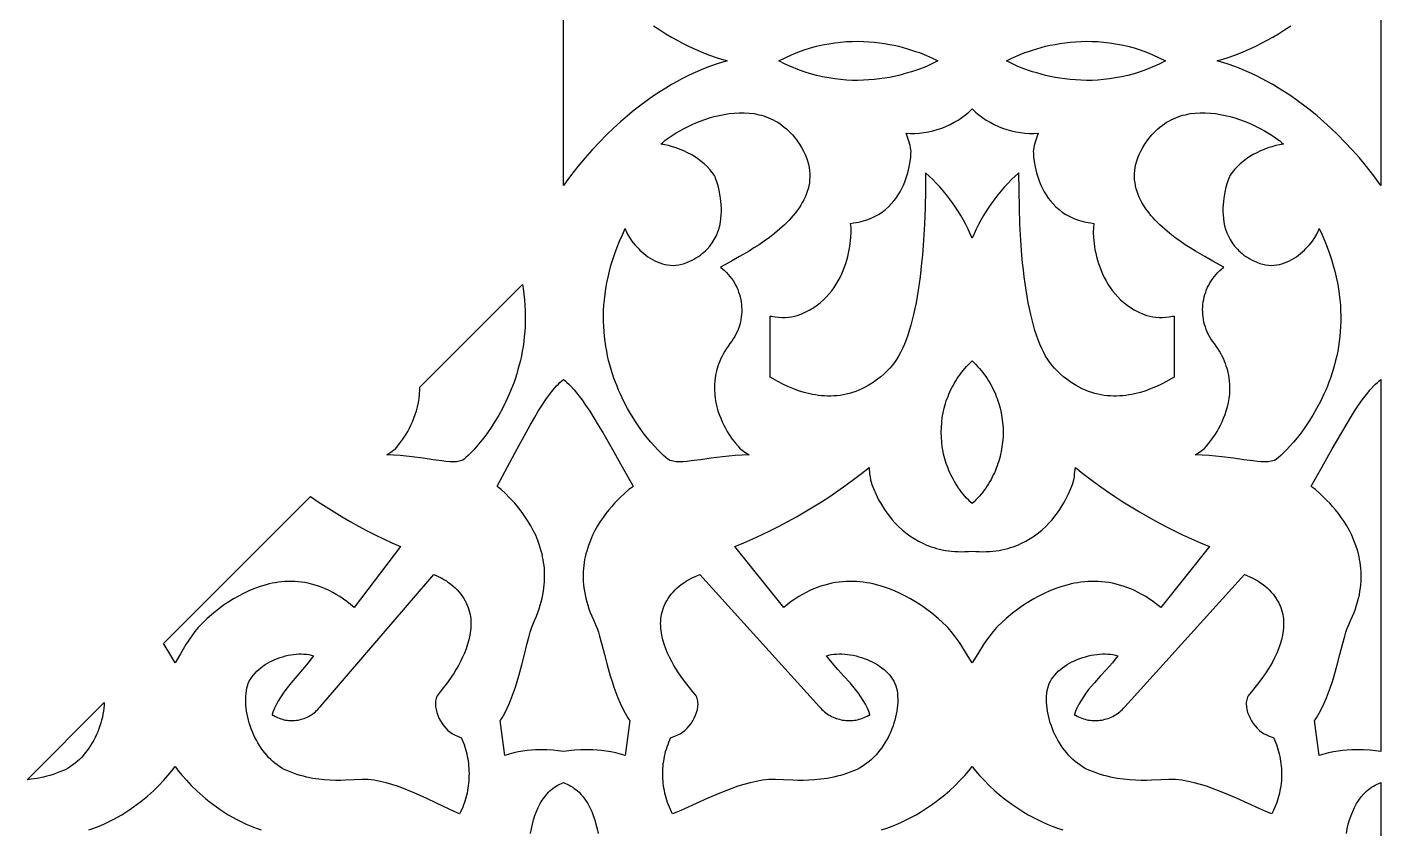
# Model space of a CAD drawing. Extents: x -350 to 350, y -780 to 780.
# Drawn here: x 137.5 to 270, y -493.1 to -414.6 of the extents above; entities that cross this region are included whole.
import ezdxf

# ---------------------------------------------------------------- set-up
doc = ezdxf.new("R2010")
doc.units = 0
doc.layers.add('LAYER_1', color=18, linetype='CONTINUOUS')

msp = doc.modelspace()

# ---------------------------------------------------------------- linework, layer by layer
at = {"layer": 'LAYER_1'}
for points in [[(198.83, -414.43), (199.44, -414.84), (200.02, -415.21), (200.59, -415.54), (201.14, -415.85), (201.67, -416.14), (202.18, -416.39), (202.66, -416.62), (203.11, -416.82), (203.54, -417.01), (204.31, -417.31), (204.96, -417.53), (205.46, -417.69), (205.82, -417.8), (206.02, -417.86), (205.82, -417.93), (205.46, -418.03), (204.96, -418.19), (204.31, -418.42), (203.54, -418.72), (203.11, -418.9), (202.66, -419.11), (202.18, -419.34), (201.67, -419.59), (201.14, -419.87), (200.59, -420.18), (200.02, -420.52), (199.44, -420.89), (198.83, -421.29), (198.21, -421.73), (197.57, -422.2), (196.92, -422.7), (196.26, -423.25), (195.59, -423.83), (194.91, -424.45), (194.22, -425.12), (193.52, -425.82), (192.82, -426.57), (192.12, -427.37), (191.41, -428.22), (190.71, -429.11), (190, -430.05), (190, -430.05), (190, -405.68)], [(270, -405.68), (270, -430.05), (269.3, -429.11), (268.59, -428.22), (267.89, -427.37), (267.18, -426.57), (266.48, -425.82), (265.79, -425.12), (265.1, -424.45), (264.42, -423.83), (263.75, -423.25), (263.08, -422.7), (262.43, -422.2), (261.8, -421.73), (261.17, -421.29), (260.57, -420.89), (259.98, -420.52), (259.41, -420.18), (258.86, -419.87), (258.33, -419.59), (257.83, -419.34), (257.35, -419.11), (256.89, -418.9), (256.46, -418.72), (255.69, -418.42), (255.05, -418.19), (254.54, -418.03), (254.18, -417.93), (253.98, -417.86), (254.18, -417.8), (254.54, -417.69), (255.05, -417.53), (255.69, -417.31), (256.46, -417.01), (256.89, -416.82), (257.35, -416.62), (257.83, -416.39), (258.33, -416.14), (258.86, -415.85), (259.41, -415.54), (259.98, -415.21), (260.57, -414.84), (261.17, -414.43)], [(143.56, -493.15), (144.07, -492.97), (144.56, -492.78), (145.03, -492.57), (145.49, -492.36), (145.94, -492.13), (146.37, -491.9), (146.79, -491.66), (147.19, -491.41), (147.58, -491.16), (147.95, -490.9), (148.31, -490.64), (148.65, -490.38), (148.98, -490.12), (149.29, -489.85), (149.88, -489.32), (150.41, -488.8), (150.89, -488.29), (151.31, -487.81), (151.68, -487.36), (152, -486.95), (152.32, -487.36), (152.69, -487.81), (153.11, -488.29), (153.59, -488.8), (154.12, -489.32), (154.71, -489.85), (155.02, -490.12), (155.35, -490.38), (155.69, -490.64), (156.05, -490.9), (156.42, -491.16), (156.81, -491.41), (157.21, -491.66), (157.63, -491.9), (158.06, -492.13), (158.51, -492.36), (158.97, -492.57), (159.44, -492.78), (159.93, -492.97), (160.44, -493.15)], [(221.12, -493.15), (221.65, -492.97), (222.17, -492.78), (222.67, -492.57), (223.15, -492.36), (223.62, -492.13), (224.08, -491.9), (224.52, -491.66), (224.94, -491.41), (225.35, -491.16), (225.74, -490.9), (226.11, -490.64), (226.48, -490.38), (226.82, -490.12), (227.15, -489.85), (227.77, -489.32), (228.33, -488.8), (228.84, -488.29), (229.28, -487.81), (229.67, -487.36), (230, -486.95), (230.34, -487.36), (230.72, -487.81), (231.17, -488.29), (231.67, -488.8), (232.23, -489.32), (232.85, -489.85), (233.18, -490.12), (233.53, -490.38), (233.89, -490.64), (234.27, -490.9), (234.66, -491.16), (235.07, -491.41), (235.49, -491.66), (235.93, -491.9), (236.38, -492.13), (236.85, -492.36), (237.34, -492.57), (237.84, -492.78), (238.35, -492.97), (238.89, -493.15)], [(186.79, -493.51), (186.87, -493.04), (186.97, -492.59), (187.09, -492.16), (187.22, -491.73), (187.37, -491.33), (187.54, -490.94), (187.73, -490.57), (187.94, -490.22), (188.17, -489.9), (188.42, -489.6), (188.55, -489.46), (188.69, -489.32), (188.83, -489.2), (188.98, -489.08), (189.14, -488.96), (189.3, -488.86), (189.46, -488.76), (189.64, -488.67), (189.82, -488.59), (190, -488.51), (190.2, -488.59), (190.38, -488.67), (190.57, -488.76), (190.74, -488.86), (190.91, -488.96), (191.07, -489.08), (191.23, -489.2), (191.38, -489.32), (191.53, -489.46), (191.67, -489.6), (191.93, -489.9), (192.17, -490.22), (192.39, -490.57), (192.59, -490.94), (192.77, -491.33), (192.93, -491.73), (193.07, -492.16), (193.19, -492.59), (193.3, -493.04), (193.39, -493.51)], [(266.62, -493.51), (266.71, -493.04), (266.81, -492.59), (266.94, -492.16), (267.08, -491.73), (267.24, -491.33), (267.42, -490.94), (267.62, -490.57), (267.83, -490.22), (268.08, -489.9), (268.34, -489.6), (268.48, -489.46), (268.62, -489.32), (268.77, -489.2), (268.93, -489.08), (269.09, -488.96), (269.26, -488.86), (269.44, -488.76), (269.62, -488.67), (269.81, -488.59), (270, -488.51), (270, -528.45)]]:
    msp.add_lwpolyline(points, dxfattribs=at)
for points in [[(219.36, -415.96), (219.89, -415.99), (220.41, -416.04), (220.92, -416.09), (221.42, -416.16), (221.9, -416.25), (222.37, -416.34), (222.82, -416.44), (223.26, -416.56), (223.68, -416.67), (224.08, -416.8), (224.47, -416.93), (224.84, -417.06), (225.53, -417.33), (226.13, -417.6), (226.65, -417.86), (226.13, -418.13), (225.53, -418.4), (224.84, -418.67), (224.47, -418.8), (224.08, -418.93), (223.68, -419.05), (223.26, -419.17), (222.82, -419.28), (222.37, -419.38), (221.9, -419.48), (221.42, -419.56), (220.92, -419.63), (220.41, -419.69), (219.89, -419.73), (219.36, -419.76), (218.82, -419.77), (218.27, -419.77), (217.7, -419.74), (217.13, -419.7), (216.55, -419.63), (215.97, -419.54), (215.37, -419.43), (214.77, -419.29), (214.17, -419.12), (213.56, -418.93), (212.94, -418.71), (212.33, -418.46), (211.7, -418.18), (211.08, -417.86), (211.7, -417.55), (212.33, -417.26), (212.94, -417.01), (213.56, -416.79), (214.17, -416.6), (214.77, -416.44), (215.37, -416.3), (215.97, -416.18), (216.55, -416.1), (217.13, -416.03), (217.7, -415.98), (218.27, -415.96), (218.82, -415.95)], [(241.74, -415.96), (242.3, -415.98), (242.87, -416.03), (243.45, -416.1), (244.04, -416.18), (244.63, -416.3), (245.23, -416.44), (245.84, -416.6), (246.45, -416.79), (247.06, -417.01), (247.68, -417.26), (248.3, -417.55), (248.92, -417.86), (248.3, -418.18), (247.68, -418.46), (247.06, -418.71), (246.45, -418.93), (245.84, -419.12), (245.23, -419.29), (244.63, -419.43), (244.04, -419.54), (243.45, -419.63), (242.87, -419.7), (242.3, -419.74), (241.74, -419.77), (241.19, -419.77), (240.64, -419.76), (240.11, -419.73), (239.59, -419.69), (239.08, -419.63), (238.59, -419.56), (238.11, -419.48), (237.64, -419.38), (237.18, -419.28), (236.75, -419.17), (236.32, -419.05), (235.92, -418.93), (235.53, -418.8), (235.16, -418.67), (234.48, -418.4), (233.88, -418.13), (233.36, -417.86), (233.88, -417.6), (234.48, -417.33), (235.16, -417.06), (235.53, -416.93), (235.92, -416.8), (236.32, -416.67), (236.75, -416.56), (237.18, -416.44), (237.64, -416.34), (238.11, -416.25), (238.59, -416.16), (239.08, -416.09), (239.59, -416.04), (240.11, -415.99), (240.64, -415.96), (241.19, -415.95)], [(230.32, -422.87), (230.65, -423.15), (231, -423.41), (231.37, -423.66), (231.76, -423.88), (232.16, -424.09), (232.57, -424.28), (232.98, -424.44), (233.41, -424.59), (233.84, -424.71), (234.28, -424.81), (234.72, -424.88), (235.16, -424.94), (235.6, -424.96), (236.04, -424.96), (236.47, -424.94), (236.19, -425.74), (236.07, -426.15), (236.03, -426.36), (235.99, -426.57), (235.98, -426.69), (235.99, -426.94), (236.02, -427.29), (236.07, -427.73), (236.16, -428.24), (236.22, -428.52), (236.29, -428.81), (236.38, -429.11), (236.48, -429.41), (236.6, -429.72), (236.73, -430.04), (236.88, -430.35), (237.05, -430.67), (237.23, -430.98), (237.44, -431.29), (237.67, -431.58), (237.92, -431.87), (238.2, -432.15), (238.5, -432.41), (238.82, -432.66), (239.17, -432.89), (239.55, -433.1), (239.96, -433.28), (240.4, -433.45), (240.63, -433.52), (240.87, -433.58), (241.11, -433.64), (241.36, -433.69), (241.63, -433.73), (241.9, -433.77), (241.86, -434.16), (241.85, -434.63), (241.87, -435.16), (241.93, -435.75), (241.97, -436.05), (242.02, -436.37), (242.09, -436.7), (242.17, -437.03), (242.26, -437.36), (242.36, -437.7), (242.48, -438.04), (242.61, -438.38), (242.76, -438.72), (242.92, -439.06), (243.1, -439.39), (243.29, -439.72), (243.51, -440.05), (243.73, -440.36), (243.98, -440.67), (244.25, -440.96), (244.53, -441.25), (244.84, -441.52), (245.16, -441.77), (245.51, -442.01), (245.87, -442.23), (246.26, -442.44), (246.68, -442.62), (247.11, -442.78), (247.38, -442.86), (247.67, -442.92), (247.97, -442.96), (248.29, -442.98), (248.61, -442.98), (248.94, -442.96), (249.28, -442.92), (249.62, -442.87), (249.77, -442.84), (249.77, -448.82), (249.46, -449), (249.01, -449.26), (248.54, -449.5), (248.05, -449.74), (247.53, -449.95), (247, -450.15), (246.46, -450.32), (245.9, -450.46), (245.61, -450.52), (245.32, -450.57), (245.03, -450.61), (244.74, -450.65), (244.44, -450.67), (244.14, -450.68), (243.84, -450.68), (243.54, -450.67), (243.24, -450.65), (242.93, -450.61), (242.63, -450.56), (242.32, -450.5), (242.02, -450.42), (241.71, -450.33), (241.4, -450.23), (241.09, -450.11), (240.78, -449.97), (240.48, -449.82), (240.17, -449.65), (239.86, -449.46), (239.56, -449.25), (239.25, -449.03), (238.95, -448.79), (238.65, -448.52), (238.35, -448.24), (238.05, -447.94), (237.82, -447.68), (237.61, -447.4), (237.4, -447.09), (237.19, -446.76), (237, -446.4), (236.82, -446.02), (236.64, -445.61), (236.47, -445.18), (236.31, -444.73), (236.15, -444.25), (236, -443.75), (235.86, -443.23), (235.73, -442.69), (235.61, -442.12), (235.49, -441.54), (235.38, -440.93), (235.28, -440.31), (235.18, -439.66), (235.1, -439), (235.01, -438.32), (234.94, -437.62), (234.87, -436.9), (234.76, -435.41), (234.68, -433.85), (234.62, -432.23), (234.59, -430.56), (234.58, -428.82), (234.22, -429.15), (233.86, -429.49), (233.51, -429.85), (233.17, -430.21), (232.85, -430.59), (232.53, -430.97), (232.22, -431.36), (231.93, -431.76), (231.64, -432.17), (231.37, -432.59), (231.11, -433.01), (230.86, -433.45), (230.63, -433.88), (230.41, -434.33), (230.2, -434.78), (230, -435.23), (229.81, -434.78), (229.6, -434.33), (229.38, -433.88), (229.14, -433.45), (228.89, -433.01), (228.63, -432.59), (228.36, -432.17), (228.08, -431.76), (227.78, -431.36), (227.48, -430.97), (227.16, -430.59), (226.83, -430.21), (226.49, -429.85), (226.15, -429.49), (225.79, -429.15), (225.42, -428.82), (225.42, -430.56), (225.39, -432.23), (225.33, -433.85), (225.24, -435.41), (225.13, -436.9), (225.06, -437.62), (224.99, -438.32), (224.91, -439), (224.82, -439.66), (224.73, -440.31), (224.62, -440.93), (224.51, -441.54), (224.4, -442.12), (224.27, -442.69), (224.14, -443.23), (224, -443.75), (223.85, -444.25), (223.7, -444.73), (223.54, -445.18), (223.37, -445.61), (223.19, -446.02), (223, -446.4), (222.81, -446.76), (222.61, -447.09), (222.4, -447.4), (222.18, -447.68), (221.96, -447.94), (221.66, -448.24), (221.36, -448.52), (221.06, -448.79), (220.75, -449.03), (220.45, -449.25), (220.14, -449.46), (219.84, -449.65), (219.53, -449.82), (219.22, -449.97), (218.91, -450.11), (218.61, -450.23), (218.3, -450.33), (217.99, -450.42), (217.68, -450.5), (217.38, -450.56), (217.07, -450.61), (216.77, -450.65), (216.46, -450.67), (216.16, -450.68), (215.86, -450.68), (215.56, -450.67), (215.27, -450.65), (214.97, -450.61), (214.68, -450.57), (214.39, -450.52), (214.11, -450.46), (213.55, -450.32), (213, -450.15), (212.47, -449.95), (211.96, -449.74), (211.46, -449.5), (210.99, -449.26), (210.54, -449), (210.24, -448.82), (210.24, -442.84), (210.38, -442.87), (210.73, -442.92), (211.06, -442.96), (211.4, -442.98), (211.72, -442.98), (212.03, -442.96), (212.33, -442.92), (212.62, -442.86), (212.89, -442.78), (213.33, -442.62), (213.74, -442.44), (214.13, -442.23), (214.5, -442.01), (214.84, -441.77), (215.17, -441.52), (215.47, -441.25), (215.76, -440.96), (216.02, -440.67), (216.27, -440.36), (216.5, -440.05), (216.71, -439.72), (216.9, -439.39), (217.08, -439.06), (217.24, -438.72), (217.39, -438.38), (217.52, -438.04), (217.64, -437.7), (217.74, -437.36), (217.84, -437.03), (217.91, -436.7), (217.98, -436.37), (218.04, -436.05), (218.08, -435.75), (218.14, -435.16), (218.16, -434.63), (218.15, -434.16), (218.11, -433.77), (218.38, -433.73), (218.64, -433.69), (218.89, -433.64), (219.14, -433.58), (219.38, -433.52), (219.61, -433.45), (220.04, -433.28), (220.45, -433.1), (220.83, -432.89), (221.18, -432.66), (221.51, -432.41), (221.81, -432.15), (222.08, -431.87), (222.33, -431.58), (222.56, -431.29), (222.77, -430.98), (222.96, -430.67), (223.13, -430.35), (223.27, -430.04), (223.41, -429.72), (223.52, -429.41), (223.62, -429.11), (223.71, -428.81), (223.78, -428.52), (223.84, -428.24), (223.93, -427.73), (223.99, -427.29), (224.01, -426.94), (224.02, -426.69), (224.01, -426.57), (223.98, -426.36), (223.93, -426.15), (223.82, -425.74), (223.54, -424.94), (223.97, -424.96), (224.4, -424.96), (224.84, -424.94), (225.28, -424.88), (225.72, -424.81), (226.16, -424.71), (226.59, -424.59), (227.02, -424.44), (227.44, -424.28), (227.85, -424.09), (228.25, -423.88), (228.63, -423.66), (229, -423.41), (229.35, -423.15), (229.69, -422.87), (230, -422.57)], [(208.17, -422.97), (208.66, -423.03), (208.9, -423.08), (209.14, -423.13), (209.38, -423.19), (209.61, -423.26), (209.85, -423.34), (210.08, -423.43), (210.31, -423.53), (210.54, -423.63), (210.76, -423.75), (210.98, -423.88), (211.2, -424.02), (211.41, -424.18), (211.62, -424.34), (211.83, -424.52), (212.03, -424.7), (212.23, -424.9), (212.42, -425.12), (212.61, -425.34), (212.87, -425.68), (213.1, -426.02), (213.31, -426.36), (213.49, -426.69), (213.65, -427.02), (213.79, -427.34), (213.9, -427.66), (213.98, -427.98), (214.05, -428.29), (214.09, -428.6), (214.11, -428.91), (214.12, -429.21), (214.1, -429.51), (214.07, -429.8), (214.02, -430.09), (213.95, -430.38), (213.86, -430.66), (213.77, -430.94), (213.65, -431.21), (213.52, -431.48), (213.38, -431.74), (213.23, -432), (213.06, -432.26), (212.88, -432.51), (212.7, -432.75), (212.5, -433), (212.29, -433.23), (212.08, -433.46), (211.63, -433.91), (211.16, -434.34), (210.67, -434.75), (210.17, -435.14), (209.66, -435.51), (209.16, -435.86), (208.65, -436.18), (208.17, -436.49), (207.24, -437.02), (206.44, -437.47), (205.8, -437.82), (205.37, -438.06), (205.58, -438.23), (205.78, -438.4), (205.96, -438.58), (206.14, -438.77), (206.3, -438.97), (206.45, -439.17), (206.6, -439.38), (206.73, -439.59), (206.85, -439.81), (206.96, -440.03), (207.06, -440.26), (207.15, -440.49), (207.23, -440.73), (207.29, -440.97), (207.35, -441.21), (207.39, -441.45), (207.42, -441.7), (207.44, -441.94), (207.45, -442.19), (207.45, -442.44), (207.43, -442.69), (207.41, -442.93), (207.37, -443.18), (207.32, -443.43), (207.26, -443.67), (207.19, -443.91), (207.1, -444.15), (207, -444.39), (206.89, -444.62), (206.77, -444.85), (206.63, -445.07), (206.49, -445.29), (206.3, -445.54), (206.12, -445.79), (205.96, -446.03), (205.81, -446.28), (205.67, -446.52), (205.54, -446.77), (205.42, -447.01), (205.31, -447.25), (205.22, -447.5), (205.13, -447.74), (205.06, -447.97), (204.99, -448.21), (204.89, -448.68), (204.82, -449.14), (204.79, -449.6), (204.79, -450.05), (204.81, -450.48), (204.86, -450.91), (204.93, -451.32), (205.02, -451.73), (205.13, -452.11), (205.26, -452.49), (205.4, -452.85), (205.55, -453.2), (205.71, -453.52), (205.87, -453.83), (206.04, -454.13), (206.2, -454.4), (206.53, -454.89), (206.83, -455.29), (207.09, -455.59), (207.27, -455.8), (207.37, -455.89), (207.77, -456.17), (208.17, -456.44), (207.48, -456.47), (206.82, -456.51), (206.19, -456.57), (205.58, -456.63), (204.45, -456.77), (203.42, -456.92), (202.51, -457.03), (202.1, -457.07), (201.71, -457.1), (201.36, -457.11), (201.03, -457.1), (200.73, -457.06), (200.59, -457.03), (200.46, -456.99), (200.37, -456.94), (200.22, -456.84), (200.03, -456.69), (199.8, -456.49), (199.53, -456.24), (199.23, -455.94), (198.91, -455.59), (198.56, -455.2), (198.2, -454.76), (197.82, -454.27), (197.44, -453.74), (197.05, -453.17), (196.67, -452.56), (196.29, -451.91), (195.92, -451.22), (195.58, -450.48), (195.41, -450.1), (195.25, -449.72), (195.09, -449.32), (194.94, -448.91), (194.8, -448.49), (194.67, -448.07), (194.55, -447.63), (194.43, -447.19), (194.33, -446.74), (194.24, -446.28), (194.15, -445.81), (194.08, -445.33), (194.03, -444.85), (193.98, -444.36), (193.95, -443.86), (193.93, -443.35), (193.93, -442.84), (193.94, -442.31), (193.97, -441.78), (194.01, -441.25), (194.08, -440.7), (194.16, -440.15), (194.25, -439.59), (194.37, -439.03), (194.51, -438.46), (194.66, -437.88), (194.84, -437.3), (195.04, -436.71), (195.26, -436.11), (195.5, -435.51), (195.77, -434.9), (196.06, -434.28), (196.09, -434.41), (196.14, -434.54), (196.28, -434.83), (196.47, -435.16), (196.71, -435.5), (196.99, -435.86), (197.31, -436.21), (197.48, -436.39), (197.67, -436.56), (197.86, -436.73), (198.06, -436.89), (198.27, -437.04), (198.49, -437.18), (198.72, -437.32), (198.95, -437.44), (199.19, -437.55), (199.43, -437.64), (199.69, -437.73), (199.94, -437.79), (200.2, -437.84), (200.47, -437.87), (200.74, -437.88), (201.02, -437.86), (201.3, -437.83), (201.58, -437.77), (201.86, -437.69), (202.15, -437.58), (202.39, -437.47), (202.61, -437.36), (202.83, -437.25), (203.03, -437.12), (203.23, -437), (203.41, -436.87), (203.59, -436.73), (203.75, -436.59), (203.91, -436.45), (204.06, -436.3), (204.33, -436), (204.56, -435.69), (204.76, -435.36), (204.94, -435.03), (205.08, -434.69), (205.2, -434.34), (205.3, -434), (205.37, -433.65), (205.42, -433.3), (205.45, -432.95), (205.47, -432.61), (205.46, -432.27), (205.45, -431.94), (205.42, -431.62), (205.38, -431.31), (205.29, -430.73), (205.17, -430.22), (205.04, -429.79), (204.93, -429.45), (204.84, -429.21), (204.78, -429.1), (204.56, -428.79), (204.32, -428.49), (204.06, -428.21), (203.78, -427.95), (203.48, -427.7), (203.16, -427.46), (202.84, -427.24), (202.5, -427.04), (202.15, -426.85), (201.79, -426.68), (201.42, -426.53), (201.05, -426.39), (200.68, -426.27), (200.3, -426.16), (199.92, -426.08), (199.55, -426.01), (199.72, -425.85), (199.93, -425.67), (200.17, -425.49), (200.44, -425.3), (200.73, -425.11), (201.05, -424.91), (201.4, -424.71), (201.76, -424.51), (202.14, -424.31), (202.54, -424.12), (202.96, -423.94), (203.39, -423.77), (203.84, -423.6), (204.3, -423.45), (204.76, -423.32), (205.24, -423.2), (205.72, -423.1), (206.21, -423.03), (206.7, -422.97), (207.19, -422.94), (207.68, -422.94)], [(252.81, -422.94), (253.31, -422.97), (253.8, -423.03), (254.28, -423.1), (254.76, -423.2), (255.24, -423.32), (255.71, -423.45), (256.16, -423.6), (256.61, -423.77), (257.04, -423.94), (257.46, -424.12), (257.86, -424.31), (258.25, -424.51), (258.61, -424.71), (258.95, -424.91), (259.27, -425.11), (259.56, -425.3), (259.83, -425.49), (260.07, -425.67), (260.28, -425.85), (260.46, -426.01), (260.08, -426.08), (259.71, -426.16), (259.33, -426.27), (258.95, -426.39), (258.58, -426.53), (258.22, -426.68), (257.86, -426.85), (257.51, -427.04), (257.17, -427.24), (256.84, -427.46), (256.53, -427.7), (256.23, -427.95), (255.95, -428.21), (255.68, -428.49), (255.44, -428.79), (255.22, -429.1), (255.17, -429.21), (255.08, -429.45), (254.96, -429.79), (254.84, -430.22), (254.72, -430.73), (254.62, -431.31), (254.58, -431.62), (254.56, -431.94), (254.54, -432.27), (254.54, -432.61), (254.55, -432.95), (254.58, -433.3), (254.64, -433.65), (254.71, -434), (254.8, -434.34), (254.92, -434.69), (255.07, -435.03), (255.24, -435.36), (255.44, -435.69), (255.68, -436), (255.95, -436.3), (256.09, -436.45), (256.25, -436.59), (256.42, -436.73), (256.59, -436.87), (256.78, -437), (256.97, -437.12), (257.18, -437.25), (257.39, -437.36), (257.62, -437.47), (257.85, -437.58), (258.14, -437.69), (258.43, -437.77), (258.71, -437.83), (258.99, -437.86), (259.26, -437.88), (259.53, -437.87), (259.8, -437.84), (260.06, -437.79), (260.32, -437.73), (260.57, -437.64), (260.82, -437.55), (261.05, -437.44), (261.29, -437.32), (261.51, -437.18), (261.73, -437.04), (261.94, -436.89), (262.14, -436.73), (262.34, -436.56), (262.52, -436.39), (262.7, -436.21), (263.02, -435.86), (263.3, -435.5), (263.54, -435.16), (263.72, -434.83), (263.86, -434.54), (263.91, -434.41), (263.95, -434.28), (264.24, -434.9), (264.5, -435.51), (264.74, -436.11), (264.96, -436.71), (265.16, -437.3), (265.34, -437.88), (265.5, -438.46), (265.63, -439.03), (265.75, -439.59), (265.85, -440.15), (265.93, -440.7), (265.99, -441.25), (266.03, -441.78), (266.06, -442.31), (266.08, -442.84), (266.07, -443.35), (266.06, -443.86), (266.02, -444.36), (265.98, -444.85), (265.92, -445.33), (265.85, -445.81), (265.77, -446.28), (265.67, -446.74), (265.57, -447.19), (265.46, -447.63), (265.33, -448.07), (265.2, -448.49), (265.06, -448.91), (264.91, -449.32), (264.76, -449.72), (264.6, -450.1), (264.43, -450.48), (264.08, -451.22), (263.71, -451.91), (263.34, -452.56), (262.95, -453.17), (262.57, -453.74), (262.18, -454.27), (261.81, -454.76), (261.44, -455.2), (261.1, -455.59), (260.77, -455.94), (260.47, -456.24), (260.2, -456.49), (259.97, -456.69), (259.78, -456.84), (259.64, -456.94), (259.54, -456.99), (259.41, -457.03), (259.27, -457.06), (258.98, -457.1), (258.65, -457.11), (258.29, -457.1), (257.91, -457.07), (257.49, -457.03), (256.58, -456.92), (255.56, -456.77), (254.42, -456.63), (253.81, -456.57), (253.18, -456.51), (252.52, -456.47), (251.83, -456.44), (252.24, -456.17), (252.63, -455.89), (252.73, -455.8), (252.92, -455.59), (253.17, -455.29), (253.47, -454.89), (253.8, -454.4), (253.97, -454.13), (254.13, -453.83), (254.3, -453.52), (254.46, -453.2), (254.61, -452.85), (254.75, -452.49), (254.87, -452.11), (254.98, -451.73), (255.07, -451.32), (255.15, -450.91), (255.2, -450.48), (255.22, -450.05), (255.22, -449.6), (255.18, -449.14), (255.11, -448.68), (255.01, -448.21), (254.95, -447.97), (254.87, -447.74), (254.79, -447.5), (254.69, -447.25), (254.58, -447.01), (254.47, -446.77), (254.34, -446.52), (254.2, -446.28), (254.05, -446.03), (253.88, -445.79), (253.71, -445.54), (253.52, -445.29), (253.37, -445.07), (253.24, -444.85), (253.11, -444.62), (253, -444.39), (252.9, -444.15), (252.82, -443.91), (252.75, -443.67), (252.68, -443.43), (252.63, -443.18), (252.6, -442.93), (252.57, -442.69), (252.56, -442.44), (252.55, -442.19), (252.56, -441.94), (252.58, -441.7), (252.61, -441.45), (252.66, -441.21), (252.71, -440.97), (252.78, -440.73), (252.86, -440.49), (252.94, -440.26), (253.04, -440.03), (253.15, -439.81), (253.27, -439.59), (253.41, -439.38), (253.55, -439.17), (253.7, -438.97), (253.87, -438.77), (254.04, -438.58), (254.23, -438.4), (254.42, -438.23), (254.63, -438.06), (254.2, -437.82), (253.56, -437.47), (252.76, -437.02), (251.84, -436.49), (251.35, -436.18), (250.85, -435.86), (250.34, -435.51), (249.83, -435.14), (249.33, -434.75), (248.84, -434.34), (248.37, -433.91), (247.92, -433.46), (247.71, -433.23), (247.5, -433), (247.31, -432.75), (247.12, -432.51), (246.94, -432.26), (246.78, -432), (246.62, -431.74), (246.48, -431.48), (246.35, -431.21), (246.24, -430.94), (246.14, -430.66), (246.06, -430.38), (245.99, -430.09), (245.94, -429.8), (245.9, -429.51), (245.89, -429.21), (245.89, -428.91), (245.91, -428.6), (245.96, -428.29), (246.02, -427.98), (246.11, -427.66), (246.22, -427.34), (246.35, -427.02), (246.51, -426.69), (246.69, -426.36), (246.9, -426.02), (247.14, -425.68), (247.4, -425.34), (247.59, -425.12), (247.78, -424.9), (247.98, -424.7), (248.18, -424.52), (248.38, -424.34), (248.59, -424.18), (248.81, -424.02), (249.02, -423.88), (249.24, -423.75), (249.47, -423.63), (249.7, -423.53), (249.92, -423.43), (250.16, -423.34), (250.39, -423.26), (250.63, -423.19), (250.87, -423.13), (251.1, -423.08), (251.35, -423.03), (251.83, -422.97), (252.32, -422.94)], [(186.05, -440.15), (186.13, -440.7), (186.19, -441.25), (186.23, -441.78), (186.26, -442.31), (186.27, -442.84), (186.27, -443.35), (186.25, -443.86), (186.22, -444.36), (186.18, -444.85), (186.12, -445.33), (186.06, -445.81), (185.98, -446.28), (185.89, -446.74), (185.79, -447.19), (185.68, -447.63), (185.56, -448.07), (185.44, -448.49), (185.31, -448.91), (185.17, -449.32), (185.02, -449.72), (184.86, -450.1), (184.71, -450.48), (184.37, -451.22), (184.03, -451.91), (183.67, -452.56), (183.3, -453.17), (182.94, -453.74), (182.57, -454.27), (182.21, -454.76), (181.87, -455.2), (181.54, -455.59), (181.23, -455.94), (180.95, -456.24), (180.69, -456.49), (180.47, -456.69), (180.29, -456.84), (180.15, -456.94), (180.06, -456.99), (179.94, -457.03), (179.81, -457.06), (179.53, -457.1), (179.21, -457.11), (178.88, -457.1), (178.51, -457.07), (178.12, -457.03), (177.25, -456.92), (176.28, -456.77), (175.2, -456.63), (174.62, -456.57), (174.02, -456.51), (173.39, -456.47), (172.74, -456.44), (173.12, -456.17), (173.5, -455.89), (173.59, -455.8), (173.77, -455.59), (174.01, -455.29), (174.3, -454.89), (174.61, -454.4), (174.77, -454.13), (174.93, -453.83), (175.08, -453.52), (175.23, -453.2), (175.37, -452.85), (175.51, -452.49), (175.63, -452.11), (175.73, -451.73), (175.82, -451.32), (175.89, -450.91), (175.93, -450.48), (175.96, -450.05), (175.95, -449.8), (185.99, -439.77)], [(230.19, -447.41), (230.37, -447.6), (230.54, -447.78), (230.71, -447.97), (230.87, -448.17), (231.03, -448.36), (231.18, -448.56), (231.33, -448.77), (231.47, -448.97), (231.6, -449.18), (231.73, -449.39), (231.85, -449.6), (231.96, -449.82), (232.07, -450.04), (232.18, -450.26), (232.27, -450.48), (232.36, -450.71), (232.45, -450.93), (232.53, -451.16), (232.6, -451.39), (232.67, -451.62), (232.73, -451.85), (232.84, -452.32), (232.92, -452.79), (232.98, -453.27), (233.02, -453.74), (233.03, -454.22), (233.02, -454.7), (232.98, -455.18), (232.92, -455.65), (232.84, -456.12), (232.79, -456.36), (232.73, -456.59), (232.67, -456.82), (232.6, -457.05), (232.53, -457.28), (232.45, -457.51), (232.36, -457.74), (232.27, -457.96), (232.18, -458.18), (232.07, -458.4), (231.96, -458.62), (231.85, -458.84), (231.73, -459.05), (231.6, -459.26), (231.47, -459.47), (231.33, -459.68), (231.18, -459.88), (231.03, -460.08), (230.87, -460.28), (230.71, -460.47), (230.54, -460.66), (230.37, -460.85), (230.19, -461.03), (230, -461.21), (229.82, -461.03), (229.64, -460.85), (229.46, -460.66), (229.29, -460.47), (229.13, -460.28), (228.97, -460.08), (228.82, -459.88), (228.68, -459.68), (228.54, -459.47), (228.41, -459.26), (228.28, -459.05), (228.16, -458.84), (228.04, -458.62), (227.93, -458.4), (227.83, -458.18), (227.73, -457.96), (227.64, -457.74), (227.55, -457.51), (227.47, -457.28), (227.4, -457.05), (227.33, -456.82), (227.27, -456.59), (227.21, -456.36), (227.16, -456.12), (227.08, -455.65), (227.02, -455.18), (226.99, -454.7), (226.97, -454.22), (226.99, -453.74), (227.02, -453.27), (227.08, -452.79), (227.16, -452.32), (227.27, -451.85), (227.33, -451.62), (227.4, -451.39), (227.47, -451.16), (227.55, -450.93), (227.64, -450.71), (227.73, -450.48), (227.83, -450.26), (227.93, -450.04), (228.04, -449.82), (228.16, -449.6), (228.28, -449.39), (228.41, -449.18), (228.54, -448.97), (228.68, -448.77), (228.82, -448.56), (228.97, -448.36), (229.13, -448.17), (229.29, -447.97), (229.46, -447.78), (229.64, -447.6), (229.82, -447.41), (230, -447.23)], [(190.17, -449.19), (190.35, -449.34), (190.52, -449.5), (190.7, -449.68), (191.06, -450.07), (191.42, -450.52), (191.8, -451.02), (192.18, -451.57), (192.58, -452.17), (192.99, -452.82), (193.41, -453.51), (193.85, -454.25), (194.77, -455.84), (195.76, -457.6), (196.83, -459.5), (196.69, -459.62), (196.41, -459.84), (196.02, -460.18), (195.54, -460.63), (195.28, -460.89), (195.01, -461.17), (194.73, -461.48), (194.45, -461.82), (194.17, -462.17), (193.89, -462.56), (193.61, -462.96), (193.35, -463.39), (193.09, -463.84), (192.86, -464.31), (192.64, -464.8), (192.45, -465.32), (192.28, -465.85), (192.2, -466.13), (192.14, -466.41), (192.08, -466.69), (192.03, -466.98), (191.99, -467.27), (191.96, -467.57), (191.94, -467.88), (191.93, -468.18), (191.94, -468.5), (191.95, -468.82), (191.97, -469.14), (192.01, -469.46), (192.06, -469.79), (192.12, -470.13), (192.19, -470.47), (192.28, -470.81), (192.38, -471.16), (192.5, -471.51), (192.63, -471.87), (192.78, -472.23), (192.94, -472.59), (193.12, -472.96), (193.22, -473.19), (193.33, -473.48), (193.44, -473.8), (193.54, -474.17), (193.77, -475.01), (194.01, -475.97), (194.29, -477), (194.59, -478.08), (194.76, -478.62), (194.94, -479.17), (195.13, -479.7), (195.33, -480.23), (195.55, -480.75), (195.79, -481.24), (196.04, -481.71), (196.31, -482.16), (196.45, -482.37), (196.49, -482.43), (196.04, -485.87), (195.59, -485.73), (195.12, -485.61), (194.66, -485.52), (194.19, -485.44), (193.74, -485.38), (193.3, -485.35), (192.87, -485.32), (192.46, -485.31), (191.7, -485.31), (191.05, -485.35), (190.53, -485.4), (190, -485.46), (189.49, -485.4), (189, -485.35), (188.39, -485.31), (187.67, -485.31), (187.28, -485.32), (186.87, -485.35), (186.45, -485.38), (186.02, -485.44), (185.58, -485.52), (185.14, -485.61), (184.69, -485.73), (184.26, -485.87), (183.83, -482.43), (183.88, -482.37), (184.01, -482.16), (184.27, -481.71), (184.5, -481.24), (184.73, -480.75), (184.93, -480.23), (185.13, -479.7), (185.31, -479.17), (185.48, -478.62), (185.64, -478.08), (185.93, -477), (186.19, -475.97), (186.42, -475.01), (186.64, -474.17), (186.74, -473.8), (186.84, -473.48), (186.94, -473.19), (187.04, -472.96), (187.21, -472.59), (187.36, -472.23), (187.5, -471.87), (187.63, -471.51), (187.74, -471.16), (187.84, -470.81), (187.92, -470.47), (187.99, -470.13), (188.05, -469.79), (188.09, -469.46), (188.13, -469.14), (188.15, -468.82), (188.16, -468.5), (188.16, -468.18), (188.16, -467.88), (188.14, -467.57), (188.11, -467.27), (188.07, -466.98), (188.02, -466.69), (187.97, -466.41), (187.91, -466.13), (187.84, -465.85), (187.68, -465.32), (187.49, -464.8), (187.29, -464.31), (187.06, -463.84), (186.82, -463.39), (186.57, -462.96), (186.31, -462.56), (186.04, -462.17), (185.77, -461.82), (185.51, -461.48), (185.24, -461.17), (184.98, -460.89), (184.74, -460.63), (184.29, -460.18), (183.91, -459.84), (183.65, -459.62), (183.51, -459.5), (184.53, -457.6), (185.47, -455.84), (186.35, -454.25), (186.76, -453.51), (187.16, -452.82), (187.55, -452.17), (187.93, -451.57), (188.29, -451.02), (188.65, -450.52), (189, -450.07), (189.34, -449.68), (189.51, -449.5), (189.67, -449.34), (189.84, -449.19), (190, -449.05)], [(270, -485.46), (269.47, -485.4), (268.95, -485.35), (268.3, -485.31), (267.55, -485.31), (267.14, -485.32), (266.71, -485.35), (266.26, -485.38), (265.81, -485.44), (265.35, -485.52), (264.88, -485.61), (264.41, -485.73), (263.96, -485.87), (263.51, -482.43), (263.56, -482.37), (263.7, -482.16), (263.97, -481.71), (264.22, -481.24), (264.45, -480.75), (264.67, -480.23), (264.87, -479.7), (265.07, -479.17), (265.25, -478.62), (265.41, -478.08), (265.72, -477), (265.99, -475.97), (266.23, -475.01), (266.46, -474.17), (266.57, -473.8), (266.67, -473.48), (266.78, -473.19), (266.88, -472.96), (267.06, -472.59), (267.23, -472.23), (267.37, -471.87), (267.51, -471.51), (267.62, -471.16), (267.72, -470.81), (267.81, -470.47), (267.89, -470.13), (267.95, -469.79), (268, -469.46), (268.03, -469.14), (268.06, -468.82), (268.07, -468.5), (268.07, -468.18), (268.06, -467.88), (268.04, -467.57), (268.01, -467.27), (267.97, -466.98), (267.92, -466.69), (267.87, -466.41), (267.8, -466.13), (267.73, -465.85), (267.56, -465.32), (267.36, -464.8), (267.15, -464.31), (266.91, -463.84), (266.66, -463.39), (266.39, -462.96), (266.12, -462.56), (265.84, -462.17), (265.55, -461.82), (265.27, -461.48), (264.99, -461.17), (264.72, -460.89), (264.46, -460.63), (263.99, -460.18), (263.6, -459.84), (263.32, -459.62), (263.17, -459.5), (264.24, -457.6), (265.24, -455.84), (266.16, -454.25), (266.59, -453.51), (267.01, -452.82), (267.42, -452.17), (267.82, -451.57), (268.21, -451.02), (268.58, -450.52), (268.95, -450.07), (269.3, -449.68), (269.48, -449.5), (269.66, -449.34), (269.83, -449.19), (270, -449.05)], [(240.84, -458.27), (241.6, -458.85), (242.37, -459.41), (243.15, -459.96), (243.95, -460.5), (244.75, -461.02), (245.56, -461.53), (246.38, -462.02), (247.21, -462.5), (248.04, -462.96), (248.89, -463.41), (249.74, -463.84), (250.6, -464.25), (251.47, -464.65), (252.34, -465.04), (253.22, -465.4), (248.45, -471.38), (248.08, -471.08), (247.71, -470.8), (247.34, -470.55), (246.98, -470.31), (246.61, -470.1), (246.24, -469.9), (245.88, -469.72), (245.52, -469.56), (245.15, -469.41), (244.79, -469.29), (244.43, -469.18), (244.08, -469.08), (243.72, -469), (243.37, -468.94), (243.02, -468.89), (242.67, -468.85), (242.33, -468.83), (241.99, -468.82), (241.65, -468.82), (241.31, -468.84), (240.98, -468.86), (240.65, -468.9), (240.33, -468.95), (240.01, -469), (239.69, -469.07), (239.38, -469.14), (238.77, -469.31), (238.18, -469.51), (237.61, -469.74), (237.06, -469.99), (236.53, -470.25), (236.03, -470.52), (235.56, -470.81), (235.11, -471.09), (234.69, -471.38), (234.3, -471.66), (233.95, -471.94), (233.33, -472.44), (232.86, -472.87), (232.54, -473.17), (232.39, -473.33), (232.05, -473.73), (231.72, -474.15), (231.41, -474.57), (231.12, -475.01), (230.55, -475.9), (230, -476.8), (229.46, -475.9), (228.89, -475.01), (228.59, -474.57), (228.28, -474.15), (227.96, -473.73), (227.61, -473.33), (227.46, -473.17), (227.14, -472.87), (226.67, -472.44), (226.06, -471.94), (225.7, -471.66), (225.31, -471.38), (224.89, -471.09), (224.45, -470.81), (223.97, -470.52), (223.47, -470.25), (222.95, -469.99), (222.4, -469.74), (221.83, -469.51), (221.24, -469.31), (220.63, -469.14), (220.31, -469.07), (220, -469), (219.68, -468.95), (219.35, -468.9), (219.02, -468.86), (218.69, -468.84), (218.36, -468.82), (218.02, -468.82), (217.68, -468.83), (217.33, -468.85), (216.98, -468.89), (216.63, -468.94), (216.28, -469), (215.93, -469.08), (215.57, -469.18), (215.21, -469.29), (214.85, -469.41), (214.49, -469.56), (214.13, -469.72), (213.76, -469.9), (213.4, -470.1), (213.03, -470.31), (212.66, -470.55), (212.29, -470.8), (211.92, -471.08), (211.56, -471.38), (206.78, -465.4), (207.66, -465.04), (208.54, -464.65), (209.4, -464.25), (210.26, -463.84), (211.12, -463.41), (211.96, -462.96), (212.8, -462.5), (213.63, -462.02), (214.45, -461.53), (215.26, -461.02), (216.06, -460.5), (216.85, -459.96), (217.63, -459.41), (218.4, -458.85), (219.16, -458.27), (219.91, -457.68), (219.97, -458.29), (220.01, -458.59), (220.05, -458.89), (220.19, -459.33), (220.34, -459.74), (220.56, -460.24), (220.85, -460.82), (221.02, -461.13), (221.22, -461.45), (221.43, -461.78), (221.66, -462.11), (221.91, -462.45), (222.18, -462.78), (222.48, -463.11), (222.8, -463.44), (223.14, -463.76), (223.51, -464.06), (223.9, -464.35), (224.32, -464.63), (224.76, -464.89), (225.23, -465.12), (225.47, -465.23), (225.72, -465.33), (225.98, -465.42), (226.25, -465.51), (226.52, -465.59), (226.8, -465.66), (227.08, -465.72), (227.38, -465.78), (227.68, -465.82), (227.99, -465.86), (228.3, -465.89), (228.63, -465.9), (228.96, -465.91), (229.3, -465.9), (229.65, -465.89), (230, -465.86), (230.36, -465.89), (230.7, -465.9), (231.04, -465.91), (231.38, -465.9), (231.7, -465.89), (232.02, -465.86), (232.32, -465.82), (232.63, -465.78), (232.92, -465.72), (233.21, -465.66), (233.49, -465.59), (233.76, -465.51), (234.02, -465.42), (234.28, -465.33), (234.53, -465.23), (234.78, -465.12), (235.25, -464.89), (235.69, -464.63), (236.1, -464.35), (236.5, -464.06), (236.86, -463.76), (237.2, -463.44), (237.52, -463.11), (237.82, -462.78), (238.09, -462.45), (238.35, -462.11), (238.58, -461.78), (238.79, -461.45), (238.98, -461.13), (239.15, -460.82), (239.44, -460.24), (239.66, -459.74), (239.82, -459.33), (239.95, -458.89), (240, -458.59), (240.03, -458.29), (240.1, -457.68)], [(166.01, -461.02), (166.78, -461.53), (167.56, -462.02), (168.34, -462.5), (169.14, -462.96), (169.94, -463.41), (170.75, -463.84), (171.57, -464.25), (172.39, -464.65), (173.22, -465.04), (174.06, -465.4), (169.52, -471.38), (169.17, -471.08), (168.82, -470.8), (168.47, -470.55), (168.13, -470.31), (167.78, -470.1), (167.43, -469.9), (167.08, -469.72), (166.74, -469.56), (166.39, -469.41), (166.05, -469.29), (165.71, -469.18), (165.37, -469.08), (165.03, -469), (164.7, -468.94), (164.37, -468.89), (164.04, -468.85), (163.71, -468.83), (163.38, -468.82), (163.06, -468.82), (162.74, -468.84), (162.43, -468.86), (162.12, -468.9), (161.81, -468.95), (161.5, -469), (161.2, -469.07), (160.91, -469.14), (160.33, -469.31), (159.77, -469.51), (159.22, -469.74), (158.7, -469.99), (158.2, -470.25), (157.73, -470.52), (157.28, -470.81), (156.85, -471.09), (156.45, -471.38), (156.09, -471.66), (155.75, -471.94), (155.16, -472.44), (154.72, -472.87), (154.42, -473.17), (154.27, -473.33), (153.94, -473.73), (153.64, -474.15), (153.34, -474.57), (153.06, -475.01), (152.52, -475.9), (152, -476.8), (151.48, -475.9), (150.94, -475.01), (150.87, -474.89), (165.25, -460.5)], [(178.04, -468.48), (178.38, -468.66), (178.55, -468.77), (178.71, -468.88), (178.96, -469.07), (179.2, -469.26), (179.41, -469.46), (179.62, -469.66), (179.8, -469.87), (179.97, -470.08), (180.12, -470.29), (180.26, -470.5), (180.39, -470.72), (180.5, -470.93), (180.6, -471.15), (180.69, -471.37), (180.76, -471.6), (180.82, -471.82), (180.87, -472.05), (180.91, -472.27), (180.93, -472.5), (180.95, -472.73), (180.96, -472.95), (180.95, -473.18), (180.94, -473.41), (180.92, -473.64), (180.85, -474.09), (180.76, -474.54), (180.63, -474.98), (180.48, -475.41), (180.32, -475.84), (180.13, -476.25), (179.93, -476.66), (179.73, -477.04), (179.51, -477.42), (179.3, -477.77), (179.08, -478.11), (178.66, -478.71), (178.28, -479.22), (177.96, -479.62), (177.74, -479.9), (177.65, -480.03), (177.6, -480.15), (177.56, -480.28), (177.53, -480.41), (177.5, -480.54), (177.49, -480.67), (177.48, -480.81), (177.5, -481.09), (177.54, -481.37), (177.61, -481.65), (177.71, -481.93), (177.83, -482.21), (177.97, -482.47), (178.13, -482.73), (178.31, -482.97), (178.5, -483.2), (178.7, -483.4), (178.91, -483.58), (179.14, -483.73), (179.36, -483.85), (179.63, -483.97), (179.88, -484.06), (180.01, -484.1), (180.1, -484.32), (180.19, -484.55), (180.28, -484.78), (180.35, -485.01), (180.43, -485.24), (180.49, -485.48), (180.55, -485.71), (180.6, -485.95), (180.64, -486.19), (180.68, -486.42), (180.71, -486.66), (180.73, -486.9), (180.75, -487.14), (180.76, -487.38), (180.77, -487.62), (180.76, -487.86), (180.76, -488.1), (180.74, -488.34), (180.72, -488.58), (180.69, -488.82), (180.66, -489.06), (180.62, -489.3), (180.57, -489.54), (180.51, -489.77), (180.45, -490), (180.39, -490.24), (180.31, -490.47), (180.23, -490.7), (180.15, -490.92), (180.05, -491.15), (179.95, -491.37), (179.85, -491.59), (179.3, -491.35), (178.75, -491.09), (177.66, -490.57), (176.56, -490.05), (175.46, -489.55), (174.9, -489.31), (174.35, -489.09), (173.78, -488.88), (173.22, -488.7), (172.65, -488.54), (172.07, -488.4), (171.49, -488.29), (170.9, -488.22), (170.61, -488.2), (170.29, -488.2), (169.54, -488.24), (168.68, -488.28), (168.21, -488.3), (167.71, -488.3), (167.19, -488.29), (166.64, -488.25), (166.08, -488.19), (165.48, -488.1), (164.87, -487.98), (164.56, -487.9), (164.24, -487.81), (163.92, -487.71), (163.6, -487.6), (163.27, -487.47), (162.93, -487.33), (162.69, -487.22), (162.46, -487.09), (162.23, -486.95), (162, -486.79), (161.78, -486.62), (161.57, -486.44), (161.36, -486.25), (161.16, -486.05), (160.97, -485.83), (160.78, -485.61), (160.6, -485.38), (160.43, -485.13), (160.27, -484.88), (160.11, -484.63), (159.96, -484.36), (159.82, -484.1), (159.69, -483.82), (159.57, -483.54), (159.46, -483.26), (159.36, -482.97), (159.27, -482.68), (159.19, -482.39), (159.11, -482.1), (159.05, -481.81), (159, -481.51), (158.96, -481.22), (158.94, -480.93), (158.92, -480.64), (158.92, -480.35), (158.93, -480.07), (158.95, -479.79), (158.98, -479.51), (159.02, -479.27), (159.09, -479.04), (159.17, -478.82), (159.27, -478.6), (159.39, -478.39), (159.52, -478.19), (159.67, -477.99), (159.83, -477.8), (160.01, -477.62), (160.2, -477.45), (160.39, -477.28), (160.6, -477.12), (160.82, -476.97), (161.05, -476.83), (161.28, -476.7), (161.52, -476.58), (161.77, -476.47), (162.02, -476.36), (162.28, -476.27), (162.54, -476.19), (162.8, -476.12), (163.06, -476.05), (163.32, -476.01), (163.58, -475.97), (163.84, -475.94), (164.1, -475.92), (164.36, -475.92), (164.61, -475.93), (164.85, -475.95), (165.09, -475.99), (165.32, -476.04), (165.55, -476.1), (165.29, -476.44), (165.03, -476.78), (164.48, -477.44), (163.92, -478.09), (163.36, -478.74), (163.09, -479.08), (162.83, -479.41), (162.58, -479.76), (162.34, -480.11), (162.12, -480.47), (161.92, -480.85), (161.74, -481.23), (161.58, -481.63), (161.52, -481.85), (161.51, -481.93), (161.61, -481.93), (161.75, -482.01), (161.9, -482.09), (162.04, -482.15), (162.19, -482.22), (162.34, -482.27), (162.5, -482.32), (162.65, -482.36), (162.8, -482.39), (162.96, -482.41), (163.11, -482.43), (163.27, -482.44), (163.42, -482.44), (163.58, -482.44), (163.73, -482.43), (163.89, -482.41), (164.04, -482.39), (164.19, -482.36), (164.34, -482.32), (164.49, -482.28), (164.64, -482.23), (164.78, -482.17), (164.93, -482.11), (165.07, -482.03), (165.21, -481.96), (165.34, -481.87), (165.47, -481.78), (165.6, -481.69), (165.73, -481.58), (165.85, -481.47), (165.97, -481.36), (166.08, -481.23), (166.19, -481.11), (177.32, -468.15)], [(215.07, -481.11), (215.18, -481.23), (215.3, -481.36), (215.43, -481.47), (215.55, -481.58), (215.68, -481.69), (215.82, -481.78), (215.96, -481.87), (216.1, -481.96), (216.25, -482.03), (216.4, -482.11), (216.55, -482.17), (216.7, -482.23), (216.85, -482.28), (217.01, -482.32), (217.17, -482.36), (217.33, -482.39), (217.49, -482.41), (217.65, -482.43), (217.82, -482.44), (217.98, -482.44), (218.14, -482.44), (218.31, -482.43), (218.47, -482.41), (218.63, -482.39), (218.79, -482.36), (218.95, -482.32), (219.11, -482.27), (219.27, -482.22), (219.43, -482.15), (219.58, -482.09), (219.74, -482.01), (219.89, -481.93), (220, -481.93), (219.98, -481.85), (219.91, -481.63), (219.75, -481.23), (219.56, -480.85), (219.35, -480.47), (219.11, -480.11), (218.87, -479.76), (218.6, -479.41), (218.33, -479.08), (218.05, -478.74), (217.46, -478.09), (216.87, -477.44), (216.29, -476.78), (216.01, -476.44), (215.74, -476.1), (215.98, -476.04), (216.22, -475.99), (216.47, -475.95), (216.73, -475.93), (216.99, -475.92), (217.26, -475.92), (217.53, -475.94), (217.81, -475.97), (218.08, -476.01), (218.36, -476.05), (218.64, -476.12), (218.91, -476.19), (219.18, -476.27), (219.45, -476.36), (219.72, -476.47), (219.98, -476.58), (220.23, -476.7), (220.48, -476.83), (220.72, -476.97), (220.95, -477.12), (221.17, -477.28), (221.38, -477.45), (221.57, -477.62), (221.76, -477.8), (221.93, -477.99), (222.08, -478.19), (222.22, -478.39), (222.35, -478.6), (222.45, -478.82), (222.54, -479.04), (222.61, -479.27), (222.66, -479.51), (222.69, -479.79), (222.71, -480.07), (222.72, -480.35), (222.72, -480.64), (222.7, -480.93), (222.67, -481.22), (222.63, -481.51), (222.58, -481.81), (222.51, -482.1), (222.44, -482.39), (222.35, -482.68), (222.26, -482.97), (222.15, -483.26), (222.03, -483.54), (221.9, -483.82), (221.77, -484.1), (221.62, -484.36), (221.46, -484.63), (221.3, -484.88), (221.13, -485.13), (220.95, -485.38), (220.76, -485.61), (220.56, -485.83), (220.36, -486.05), (220.15, -486.25), (219.93, -486.44), (219.71, -486.62), (219.47, -486.79), (219.24, -486.95), (218.99, -487.09), (218.75, -487.22), (218.49, -487.33), (218.14, -487.47), (217.79, -487.6), (217.45, -487.71), (217.11, -487.81), (216.78, -487.9), (216.45, -487.98), (215.81, -488.1), (215.19, -488.19), (214.59, -488.25), (214.01, -488.29), (213.46, -488.3), (212.94, -488.3), (212.44, -488.28), (211.53, -488.24), (210.75, -488.2), (210.41, -488.2), (210.1, -488.22), (209.49, -488.29), (208.87, -488.4), (208.27, -488.54), (207.67, -488.7), (207.07, -488.88), (206.48, -489.09), (205.89, -489.31), (205.31, -489.55), (204.15, -490.05), (202.99, -490.57), (201.84, -491.09), (201.27, -491.35), (200.69, -491.59), (200.58, -491.37), (200.47, -491.15), (200.37, -490.92), (200.28, -490.7), (200.2, -490.47), (200.12, -490.24), (200.05, -490), (199.99, -489.77), (199.93, -489.54), (199.88, -489.3), (199.84, -489.06), (199.8, -488.82), (199.77, -488.58), (199.75, -488.34), (199.73, -488.1), (199.72, -487.86), (199.72, -487.62), (199.73, -487.38), (199.74, -487.14), (199.76, -486.9), (199.78, -486.66), (199.82, -486.42), (199.85, -486.19), (199.9, -485.95), (199.95, -485.71), (200.01, -485.48), (200.08, -485.24), (200.16, -485.01), (200.24, -484.78), (200.32, -484.55), (200.42, -484.32), (200.52, -484.1), (200.65, -484.06), (200.92, -483.97), (201.2, -483.85), (201.44, -483.73), (201.67, -483.58), (201.9, -483.4), (202.11, -483.2), (202.31, -482.97), (202.5, -482.73), (202.67, -482.47), (202.81, -482.21), (202.94, -481.93), (203.04, -481.65), (203.12, -481.37), (203.16, -481.09), (203.18, -480.81), (203.17, -480.67), (203.16, -480.54), (203.13, -480.41), (203.1, -480.28), (203.06, -480.15), (203.01, -480.03), (202.9, -479.9), (202.67, -479.62), (202.34, -479.22), (201.94, -478.71), (201.5, -478.11), (201.27, -477.77), (201.04, -477.42), (200.82, -477.04), (200.6, -476.66), (200.39, -476.25), (200.2, -475.84), (200.02, -475.41), (199.86, -474.98), (199.73, -474.54), (199.63, -474.09), (199.56, -473.64), (199.54, -473.41), (199.53, -473.18), (199.52, -472.95), (199.53, -472.73), (199.55, -472.5), (199.57, -472.27), (199.61, -472.05), (199.67, -471.82), (199.73, -471.6), (199.81, -471.37), (199.9, -471.15), (200, -470.93), (200.12, -470.72), (200.25, -470.5), (200.4, -470.29), (200.56, -470.08), (200.74, -469.87), (200.93, -469.66), (201.15, -469.46), (201.37, -469.26), (201.62, -469.07), (201.89, -468.88), (202.06, -468.77), (202.23, -468.66), (202.6, -468.48), (203.35, -468.15)], [(257.41, -468.48), (257.77, -468.66), (257.95, -468.77), (258.12, -468.88), (258.38, -469.07), (258.63, -469.26), (258.86, -469.46), (259.07, -469.66), (259.27, -469.87), (259.44, -470.08), (259.61, -470.29), (259.75, -470.5), (259.89, -470.72), (260, -470.93), (260.11, -471.15), (260.2, -471.37), (260.27, -471.6), (260.34, -471.82), (260.39, -472.05), (260.43, -472.27), (260.46, -472.5), (260.48, -472.73), (260.48, -472.95), (260.48, -473.18), (260.47, -473.41), (260.44, -473.64), (260.37, -474.09), (260.27, -474.54), (260.14, -474.98), (259.99, -475.41), (259.81, -475.84), (259.62, -476.25), (259.41, -476.66), (259.19, -477.04), (258.96, -477.42), (258.73, -477.77), (258.51, -478.11), (258.06, -478.71), (257.66, -479.22), (257.33, -479.62), (257.1, -479.9), (257, -480.03), (256.95, -480.15), (256.9, -480.28), (256.87, -480.41), (256.85, -480.54), (256.83, -480.67), (256.83, -480.81), (256.84, -481.09), (256.89, -481.37), (256.96, -481.65), (257.06, -481.93), (257.19, -482.21), (257.34, -482.47), (257.51, -482.73), (257.69, -482.97), (257.89, -483.2), (258.11, -483.4), (258.33, -483.58), (258.57, -483.73), (258.81, -483.85), (259.08, -483.97), (259.35, -484.06), (259.48, -484.1), (259.59, -484.32), (259.68, -484.55), (259.77, -484.78), (259.85, -485.01), (259.92, -485.24), (259.99, -485.48), (260.05, -485.71), (260.1, -485.95), (260.15, -486.19), (260.19, -486.42), (260.22, -486.66), (260.25, -486.9), (260.27, -487.14), (260.28, -487.38), (260.28, -487.62), (260.28, -487.86), (260.27, -488.1), (260.26, -488.34), (260.23, -488.58), (260.2, -488.82), (260.17, -489.06), (260.12, -489.3), (260.07, -489.54), (260.02, -489.77), (259.95, -490), (259.88, -490.24), (259.81, -490.47), (259.72, -490.7), (259.63, -490.92), (259.53, -491.15), (259.43, -491.37), (259.32, -491.59), (258.74, -491.35), (258.16, -491.09), (257.01, -490.57), (255.86, -490.05), (254.7, -489.55), (254.11, -489.31), (253.52, -489.09), (252.93, -488.88), (252.34, -488.7), (251.74, -488.54), (251.13, -488.4), (250.52, -488.29), (249.9, -488.22), (249.59, -488.2), (249.25, -488.2), (248.47, -488.24), (247.56, -488.28), (247.07, -488.3), (246.54, -488.3), (245.99, -488.29), (245.42, -488.25), (244.82, -488.19), (244.2, -488.1), (243.55, -487.98), (243.22, -487.9), (242.89, -487.81), (242.55, -487.71), (242.21, -487.6), (241.86, -487.47), (241.51, -487.33), (241.26, -487.22), (241.01, -487.09), (240.77, -486.95), (240.53, -486.79), (240.3, -486.62), (240.07, -486.44), (239.86, -486.25), (239.65, -486.05), (239.44, -485.83), (239.25, -485.61), (239.06, -485.38), (238.88, -485.13), (238.7, -484.88), (238.54, -484.63), (238.38, -484.36), (238.24, -484.1), (238.1, -483.82), (237.97, -483.54), (237.86, -483.26), (237.75, -482.97), (237.65, -482.68), (237.57, -482.39), (237.49, -482.1), (237.43, -481.81), (237.37, -481.51), (237.33, -481.22), (237.3, -480.93), (237.29, -480.64), (237.28, -480.35), (237.29, -480.07), (237.31, -479.79), (237.35, -479.51), (237.4, -479.27), (237.46, -479.04), (237.55, -478.82), (237.66, -478.6), (237.78, -478.39), (237.92, -478.19), (238.08, -477.99), (238.25, -477.8), (238.43, -477.62), (238.63, -477.45), (238.84, -477.28), (239.06, -477.12), (239.29, -476.97), (239.53, -476.83), (239.77, -476.7), (240.03, -476.58), (240.29, -476.47), (240.55, -476.36), (240.82, -476.27), (241.09, -476.19), (241.37, -476.12), (241.64, -476.05), (241.92, -476.01), (242.2, -475.97), (242.47, -475.94), (242.74, -475.92), (243.01, -475.92), (243.27, -475.93), (243.53, -475.95), (243.78, -475.99), (244.03, -476.04), (244.26, -476.1), (243.99, -476.44), (243.72, -476.78), (243.14, -477.44), (242.54, -478.09), (241.96, -478.74), (241.68, -479.08), (241.4, -479.41), (241.14, -479.76), (240.89, -480.11), (240.66, -480.47), (240.45, -480.85), (240.26, -481.23), (240.09, -481.63), (240.02, -481.85), (240.01, -481.93), (240.12, -481.93), (240.27, -482.01), (240.42, -482.09), (240.57, -482.15), (240.73, -482.22), (240.89, -482.27), (241.05, -482.32), (241.21, -482.36), (241.37, -482.39), (241.54, -482.41), (241.7, -482.43), (241.86, -482.44), (242.03, -482.44), (242.19, -482.44), (242.35, -482.43), (242.51, -482.41), (242.68, -482.39), (242.83, -482.36), (242.99, -482.32), (243.15, -482.28), (243.31, -482.23), (243.46, -482.17), (243.61, -482.11), (243.76, -482.03), (243.9, -481.96), (244.04, -481.87), (244.18, -481.78), (244.32, -481.69), (244.45, -481.58), (244.58, -481.47), (244.7, -481.36), (244.82, -481.23), (244.94, -481.11), (256.65, -468.15)], [(145.06, -480.93), (145.04, -481.22), (145, -481.51), (144.95, -481.81), (144.89, -482.1), (144.81, -482.39), (144.73, -482.68), (144.64, -482.97), (144.54, -483.26), (144.43, -483.54), (144.31, -483.82), (144.18, -484.1), (144.04, -484.36), (143.89, -484.63), (143.73, -484.88), (143.57, -485.13), (143.4, -485.38), (143.22, -485.61), (143.03, -485.83), (142.84, -486.05), (142.64, -486.25), (142.43, -486.44), (142.22, -486.62), (142, -486.79), (141.77, -486.95), (141.54, -487.09), (141.31, -487.22), (141.07, -487.33), (140.73, -487.47), (140.4, -487.6), (140.08, -487.71), (139.76, -487.81), (139.44, -487.9), (139.13, -487.98), (138.52, -488.1), (137.93, -488.19), (137.52, -488.24), (145.08, -480.68)]]:
    msp.add_lwpolyline(points, close=True, dxfattribs=at)

doc.saveas('drawing.dxf')
